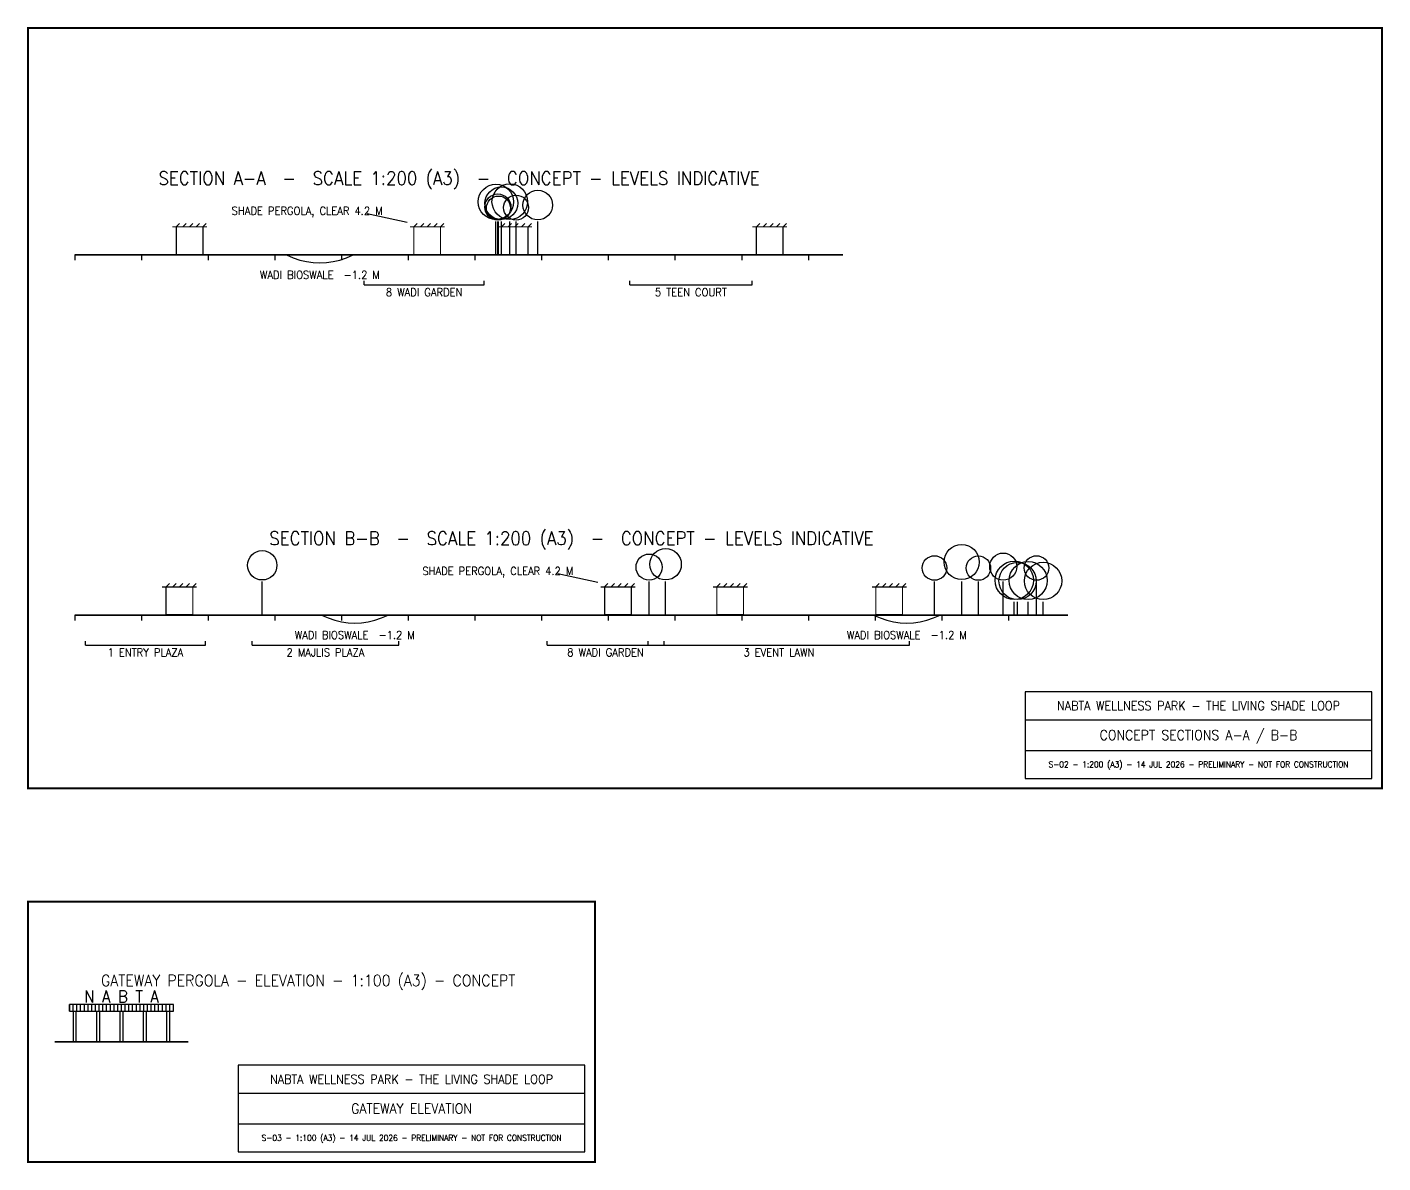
# Model space of a CAD drawing. Header units: metres. Extents: x -18 to 366, y -34 to 186.
# Drawn here: x 162.8 to 366.1, y -12.2 to 158.2 of the extents above; entities that cross this region are included whole.
import ezdxf
from ezdxf.enums import TextEntityAlignment as Align

# ---------------------------------------------------------------- set-up
doc = ezdxf.new("R2010")
doc.units = ezdxf.units.M
for name, color, linetype in [('NABTA-ELEV', 4, 'Continuous'), ('NABTA-SEC', 4, 'Continuous'), ('NABTA-SEC-ANNO', 3, 'Continuous'), ('NABTA-SHEET', 7, 'Continuous')]:
    doc.layers.add(name, color=color, linetype=linetype)
doc.styles.add('textstyle4', font='Standard')

msp = doc.modelspace()

# ---------------------------------------------------------------- linework, layer by layer
at = {"layer": 'NABTA-ELEV'}
for p, q in [((169.2, 10.6), (169.2, 11.6)), ((169.76, 10.6), (169.76, 11.6)), ((170.31, 10.6), (170.31, 11.6)), ((170.87, 10.6), (170.87, 11.6)), ((171.43, 10.6), (171.43, 11.6)), ((171.99, 10.6), (171.99, 11.6)), ((172.54, 10.6), (172.54, 11.6)), ((173.1, 10.6), (173.1, 11.6)), ((173.66, 10.6), (173.66, 11.6)), ((174.21, 10.6), (174.21, 11.6)), ((174.77, 10.6), (174.77, 11.6)), ((175.33, 10.6), (175.33, 11.6)), ((175.89, 10.6), (175.89, 11.6)), ((176.44, 10.6), (176.44, 11.6)), ((177, 10.6), (177, 11.6)), ((177.56, 10.6), (177.56, 11.6)), ((178.11, 10.6), (178.11, 11.6)), ((178.67, 10.6), (178.67, 11.6)), ((179.23, 10.6), (179.23, 11.6)), ((179.79, 10.6), (179.79, 11.6)), ((180.34, 10.6), (180.34, 11.6)), ((180.9, 10.6), (180.9, 11.6)), ((181.46, 10.6), (181.46, 11.6)), ((182.01, 10.6), (182.01, 11.6)), ((182.57, 10.6), (182.57, 11.6)), ((183.13, 10.6), (183.13, 11.6)), ((183.69, 10.6), (183.69, 11.6)), ((184.24, 10.6), (184.24, 11.6)), ((184.8, 10.6), (184.8, 11.6))]:
    msp.add_line(p, q, dxfattribs=at)
for points in [[(169.2, 10.6), (184.8, 10.6), (184.8, 11.6), (169.2, 11.6), (169.2, 10.6)], [(169.82, 6), (169.82, 10.6), (170.18, 10.6), (170.18, 6)], [(173.32, 6), (173.32, 10.6), (173.68, 10.6), (173.68, 6)], [(176.82, 6), (176.82, 10.6), (177.18, 10.6), (177.18, 6)], [(180.32, 6), (180.32, 10.6), (180.68, 10.6), (180.68, 6)], [(183.82, 6), (183.82, 10.6), (184.18, 10.6), (184.18, 6)]]:
    msp.add_lwpolyline(points, dxfattribs=at)
msp.add_lwpolyline([(167, 6, 0.25, 0.25, 0), (187, 6, 0.25, 0.25, 0)], format="xyseb", dxfattribs=at)
at = {"layer": 'NABTA-SEC'}
for p, q in [((185.22, 128.2), (185.72, 128.7)), ((186.22, 128.2), (186.72, 128.7)), ((187.22, 128.2), (187.72, 128.7)), ((188.22, 128.2), (188.72, 128.7)), ((189.22, 128.2), (189.72, 128.7)), ((220.84, 128.2), (221.34, 128.7)), ((221.84, 128.2), (222.34, 128.7)), ((222.84, 128.2), (223.34, 128.7)), ((223.84, 128.2), (224.34, 128.7)), ((224.84, 128.2), (225.34, 128.7)), ((233.15, 124), (233.15, 129)), ((233.44, 124), (233.44, 129)), ((233.53, 124), (233.53, 129)), ((233.96, 124), (233.96, 129)), ((233.97, 128.2), (234.47, 128.7)), ((234.97, 128.2), (235.47, 128.7)), ((235.23, 124), (235.23, 129)), ((235.97, 128.2), (236.47, 128.7)), ((236.17, 124), (236.17, 129)), ((236.97, 128.2), (237.47, 128.7)), ((237.97, 128.2), (238.47, 128.7)), ((239.42, 124), (239.42, 129)), ((272.21, 128.2), (272.71, 128.7)), ((273.21, 128.2), (273.71, 128.7)), ((274.21, 128.2), (274.71, 128.7)), ((275.21, 128.2), (275.71, 128.7)), ((276.21, 128.2), (276.71, 128.7)), ((185.22, 124.06), (189.22, 124.06)), ((220.84, 124.06), (224.84, 124.06)), ((233.97, 124.06), (237.97, 124.06)), ((272.21, 124.06), (276.21, 124.06)), ((170, 124), (170, 123.2)), ((180, 124), (180, 123.2)), ((190, 124), (190, 123.2)), ((200, 124), (200, 123.2)), ((210, 124), (210, 123.2)), ((220, 124), (220, 123.2)), ((230, 124), (230, 123.2)), ((240, 124), (240, 123.2)), ((250, 124), (250, 123.2)), ((260, 124), (260, 123.2)), ((270, 124), (270, 123.2)), ((280, 124), (280, 123.2)), ((183.69, 74.2), (184.19, 74.7)), ((184.69, 74.2), (185.19, 74.7)), ((185.69, 74.2), (186.19, 74.7)), ((186.69, 74.2), (187.19, 74.7)), ((187.69, 74.2), (188.19, 74.7)), ((198.1, 70), (198.1, 75)), ((249.44, 74.2), (249.94, 74.7)), ((250.44, 74.2), (250.94, 74.7)), ((251.44, 74.2), (251.94, 74.7)), ((252.44, 74.2), (252.94, 74.7)), ((253.44, 74.2), (253.94, 74.7)), ((256.12, 70), (256.12, 75)), ((258.6, 70), (258.6, 75)), ((266.28, 74.2), (266.78, 74.7)), ((267.28, 74.2), (267.78, 74.7)), ((268.28, 74.2), (268.78, 74.7)), ((269.28, 74.2), (269.78, 74.7)), ((270.28, 74.2), (270.78, 74.7)), ((290.12, 74.2), (290.62, 74.7)), ((291.12, 74.2), (291.62, 74.7)), ((292.12, 74.2), (292.62, 74.7)), ((293.12, 74.2), (293.62, 74.7)), ((294.12, 74.2), (294.62, 74.7)), ((298.91, 70), (298.91, 75)), ((302.99, 70), (302.99, 75)), ((305.5, 70), (305.5, 75)), ((309.22, 70), (309.22, 75)), ((314.21, 70), (314.21, 75)), ((310.88, 70), (310.88, 72)), ((311.37, 70), (311.37, 72)), ((312.96, 70), (312.96, 72)), ((315.2, 70), (315.2, 72)), ((170, 70), (170, 69.2)), ((180, 70), (180, 69.2)), ((183.69, 70.06), (187.69, 70.06)), ((190, 70), (190, 69.2)), ((200, 70), (200, 69.2)), ((210, 70), (210, 69.2)), ((220, 70), (220, 69.2)), ((230, 70), (230, 69.2)), ((240, 70), (240, 69.2)), ((249.44, 70.06), (253.44, 70.06)), ((250, 70), (250, 69.2)), ((260, 70), (260, 69.2)), ((266.28, 70.06), (270.28, 70.06)), ((270, 70), (270, 69.2)), ((280, 70), (280, 69.2)), ((290, 70), (290, 69.2)), ((290.12, 70.06), (294.12, 70.06)), ((300, 70), (300, 69.2)), ((310, 70), (310, 69.2))]:
    msp.add_line(p, q, dxfattribs=at)
for points in [[(184.62, 128.2, 0.18, 0.18, 0), (189.82, 128.2, 0.18, 0.18, 0)], [(185.22, 124, 0.18, 0.18, 0), (185.22, 128.2, 0.18, 0.18, 0)], [(189.22, 124, 0.18, 0.18, 0), (189.22, 128.2, 0.18, 0.18, 0)], [(220.24, 128.2, 0.18, 0.18, 0), (225.44, 128.2, 0.18, 0.18, 0)], [(220.84, 124, 0.18, 0.18, 0), (220.84, 128.2, 0.18, 0.18, 0)], [(224.84, 124, 0.18, 0.18, 0), (224.84, 128.2, 0.18, 0.18, 0)], [(233.37, 128.2, 0.18, 0.18, 0), (238.57, 128.2, 0.18, 0.18, 0)], [(233.97, 124, 0.18, 0.18, 0), (233.97, 128.2, 0.18, 0.18, 0)], [(237.97, 124, 0.18, 0.18, 0), (237.97, 128.2, 0.18, 0.18, 0)], [(271.61, 128.2, 0.18, 0.18, 0), (276.81, 128.2, 0.18, 0.18, 0)], [(272.21, 124, 0.18, 0.18, 0), (272.21, 128.2, 0.18, 0.18, 0)], [(276.21, 124, 0.18, 0.18, 0), (276.21, 128.2, 0.18, 0.18, 0)], [(170, 124, 0.25, 0.25, 0), (285.21, 124, 0.25, 0.25, 0)], [(183.09, 74.2, 0.18, 0.18, 0), (188.29, 74.2, 0.18, 0.18, 0)], [(183.69, 70, 0.18, 0.18, 0), (183.69, 74.2, 0.18, 0.18, 0)], [(187.69, 70, 0.18, 0.18, 0), (187.69, 74.2, 0.18, 0.18, 0)], [(248.84, 74.2, 0.18, 0.18, 0), (254.04, 74.2, 0.18, 0.18, 0)], [(249.44, 70, 0.18, 0.18, 0), (249.44, 74.2, 0.18, 0.18, 0)], [(253.44, 70, 0.18, 0.18, 0), (253.44, 74.2, 0.18, 0.18, 0)], [(265.68, 74.2, 0.18, 0.18, 0), (270.88, 74.2, 0.18, 0.18, 0)], [(266.28, 70, 0.18, 0.18, 0), (266.28, 74.2, 0.18, 0.18, 0)], [(270.28, 70, 0.18, 0.18, 0), (270.28, 74.2, 0.18, 0.18, 0)], [(289.52, 74.2, 0.18, 0.18, 0), (294.72, 74.2, 0.18, 0.18, 0)], [(290.12, 70, 0.18, 0.18, 0), (290.12, 74.2, 0.18, 0.18, 0)], [(294.12, 70, 0.18, 0.18, 0), (294.12, 74.2, 0.18, 0.18, 0)], [(170, 70, 0.25, 0.25, 0), (318.92, 70, 0.25, 0.25, 0)]]:
    msp.add_lwpolyline(points, format="xyseb", dxfattribs=at)
for points in [[(201.75, 124), (202.75, 123.57), (203.75, 123.23), (204.75, 122.99), (205.75, 122.85), (206.75, 122.8), (207.75, 122.85), (208.75, 122.99), (209.75, 123.23), (210.75, 123.57), (211.75, 124)], [(206.98, 70), (207.98, 69.57), (208.98, 69.23), (209.98, 68.99), (210.98, 68.85), (211.98, 68.8), (212.98, 68.85), (213.98, 68.99), (214.98, 69.23), (215.98, 69.57), (216.98, 70)], [(289.77, 70), (290.77, 69.57), (291.77, 69.23), (292.77, 68.99), (293.77, 68.85), (294.77, 68.8), (295.77, 68.85), (296.77, 68.99), (297.77, 69.23), (298.77, 69.57), (299.77, 70)]]:
    msp.add_lwpolyline(points, dxfattribs=at)
for centre, radius in [((233.15, 131.95), 2.65), ((233.96, 131.73), 2.45), ((235.23, 131.97), 2.67), ((233.44, 131.17), 1.96), ((233.53, 131.01), 1.81), ((236.17, 131.08), 1.87), ((239.42, 131.47), 2.22), ((198.1, 77.45), 2.2), ((258.6, 77.61), 2.35), ((302.99, 77.94), 2.64), ((309.22, 77.26), 2.03), ((256.12, 77.18), 1.96), ((298.91, 77.05), 1.84), ((305.5, 77.03), 1.83), ((310.88, 75.2), 2.88), ((311.37, 75.1), 2.79), ((312.96, 75.17), 2.86), ((314.21, 77.05), 1.84), ((315.2, 75.11), 2.8)]:
    msp.add_circle(centre, radius, dxfattribs=at)
at = {"layer": 'NABTA-SEC-ANNO'}
for p, q in [((213.84, 130.2), (219.84, 128.9)), ((213.39, 119.5), (213.39, 120.1)), ((231.39, 119.5), (231.39, 120.1)), ((253.22, 119.5), (253.22, 120.1)), ((271.55, 119.5), (271.55, 120.1)), ((213.39, 119.5), (231.39, 119.5)), ((253.22, 119.5), (271.55, 119.5)), ((242.44, 76.2), (248.44, 74.9)), ((171.59, 65.5), (171.59, 66.1)), ((171.59, 65.5), (189.59, 65.5)), ((189.59, 65.5), (189.59, 66.1)), ((196.59, 65.5), (196.59, 66.1)), ((196.59, 65.5), (218.59, 65.5)), ((218.59, 65.5), (218.59, 66.1)), ((240.81, 65.5), (240.81, 66.1)), ((240.81, 65.5), (258.36, 65.5)), ((255.99, 65.5), (255.99, 66.1)), ((255.99, 65.5), (295.18, 65.5)), ((258.36, 65.5), (258.36, 66.1)), ((295.18, 65.5), (295.18, 66.1))]:
    msp.add_line(p, q, dxfattribs=at)
at = {"layer": 'NABTA-SHEET'}
for p, q in [((312.5, 54.3), (364.5, 54.3)), ((312.5, 49.7), (364.5, 49.7)), ((194.5, -1.7), (246.5, -1.7)), ((194.5, -6.3), (246.5, -6.3))]:
    msp.add_line(p, q, dxfattribs=at)
for points in [[(163, 44, 0.3, 0.3, 0), (366, 44, 0.3, 0.3, 0), (366, 158, 0.3, 0.3, 0), (163, 158, 0.3, 0.3, 0)], [(163, -12, 0.3, 0.3, 0), (248, -12, 0.3, 0.3, 0), (248, 27, 0.3, 0.3, 0), (163, 27, 0.3, 0.3, 0)]]:
    msp.add_lwpolyline(points, format="xyseb", close=True, dxfattribs=at)
for points in [[(312.5, 45.5), (364.5, 45.5), (364.5, 58.5), (312.5, 58.5)], [(194.5, -10.5), (246.5, -10.5), (246.5, 2.5), (194.5, 2.5)]]:
    msp.add_lwpolyline(points, close=True, dxfattribs=at)

# ---------------------------------------------------------------- texts
at = {"layer": 'NABTA-ELEV', "style": 'textstyle4'}
msp.add_text('N A B T A', height=1.8, dxfattribs=at).set_placement((177, 12.8), align=Align.MIDDLE_CENTER)
at = {"layer": 'NABTA-SEC-ANNO', "style": 'textstyle4'}
for s, height, p in [('SECTION A-A  -  SCALE 1:200 (A3)  -  CONCEPT - LEVELS INDICATIVE', 2, (227.61, 135.5)), ('SHADE PERGOLA, CLEAR 4.2 M', 1.2, (204.84, 130.6)), ('WADI BIOSWALE  -1.2 M', 1.2, (206.75, 121)), ('8 WADI GARDEN', 1.2, (222.39, 118.4)), ('5 TEEN COURT', 1.2, (262.39, 118.4)), ('SECTION B-B  -  SCALE 1:200 (A3)  -  CONCEPT - LEVELS INDICATIVE', 2, (244.46, 81.5)), ('SHADE PERGOLA, CLEAR 4.2 M', 1.2, (233.44, 76.6)), ('WADI BIOSWALE  -1.2 M', 1.2, (211.98, 67)), ('WADI BIOSWALE  -1.2 M', 1.2, (294.77, 67)), ('1 ENTRY PLAZA', 1.2, (180.59, 64.4)), ('2 MAJLIS PLAZA', 1.2, (207.59, 64.4)), ('8 WADI GARDEN', 1.2, (249.59, 64.4)), ('3 EVENT LAWN', 1.2, (275.59, 64.4)), ('GATEWAY PERGOLA - ELEVATION - 1:100 (A3) - CONCEPT', 1.7, (205, 15.2))]:
    msp.add_text(s, height=height, dxfattribs=at).set_placement(p, align=Align.MIDDLE_CENTER)
at = {"layer": 'NABTA-SHEET', "style": 'textstyle4'}
for s, height, p in [('NABTA WELLNESS PARK - THE LIVING SHADE LOOP', 1.35, (338.5, 56.4)), ('CONCEPT SECTIONS A-A / B-B', 1.5, (338.5, 52)), ('S-02 - 1:200 (A3) - 14 JUL 2026 - PRELIMINARY - NOT FOR CONSTRUCTION', 0.9, (338.5, 47.6)), ('NABTA WELLNESS PARK - THE LIVING SHADE LOOP', 1.35, (220.5, 0.4)), ('GATEWAY ELEVATION', 1.5, (220.5, -4)), ('S-03 - 1:100 (A3) - 14 JUL 2026 - PRELIMINARY - NOT FOR CONSTRUCTION', 0.9, (220.5, -8.4))]:
    msp.add_text(s, height=height, dxfattribs=at).set_placement(p, align=Align.MIDDLE_CENTER)

doc.saveas('drawing.dxf')
